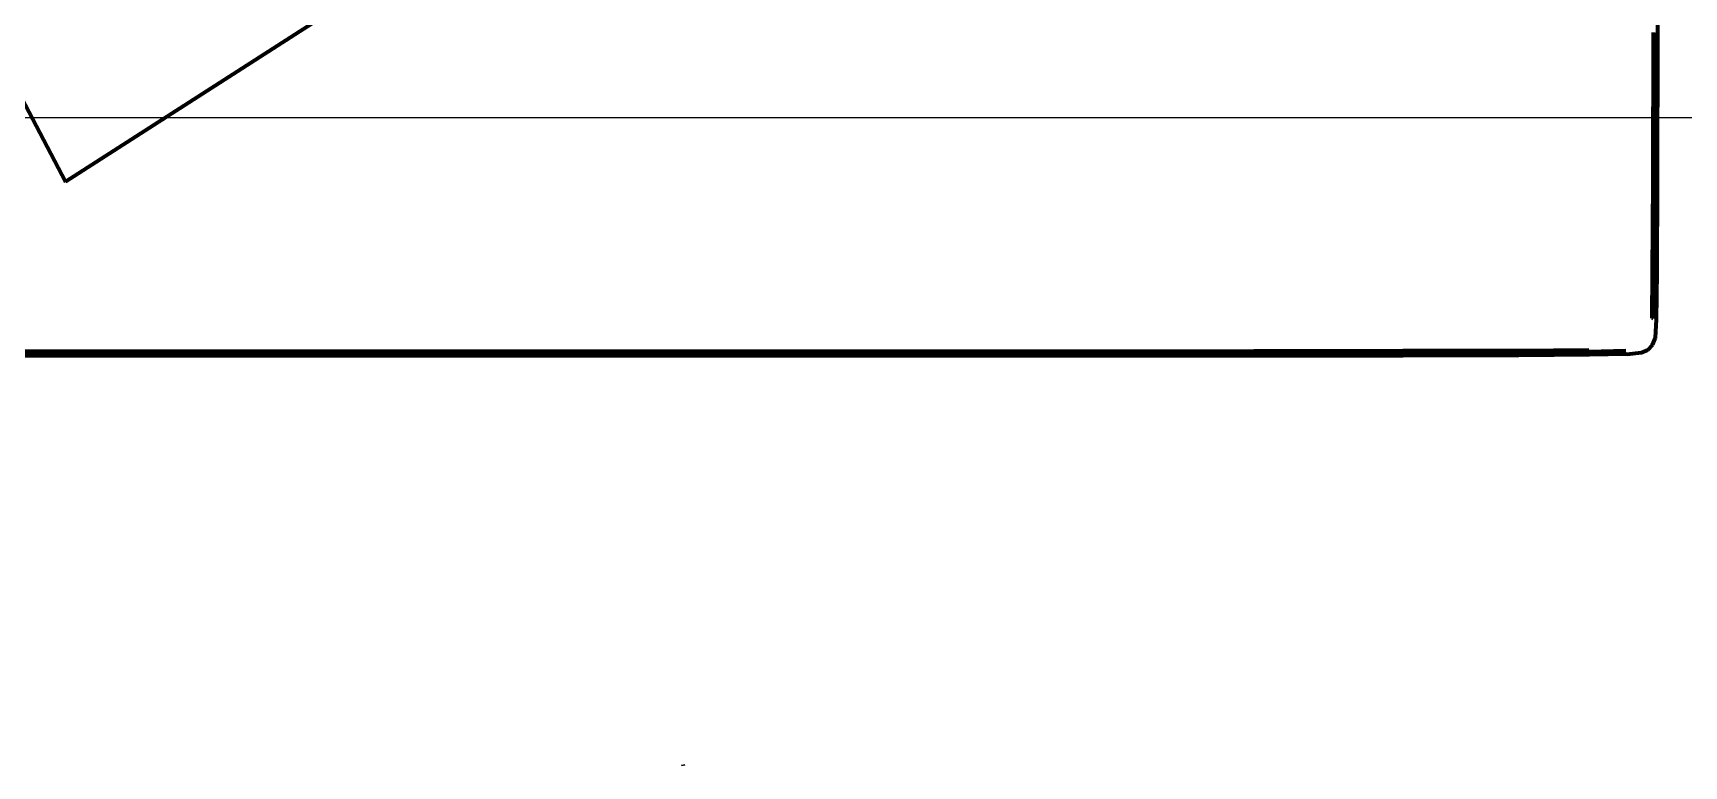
# Model space of a CAD drawing. Header units: millimetres. Extents: x 4307 to 31003, y 2809 to 20009.
# Drawn here: x 15437.6 to 15641.6, y 8439.9 to 8530.5 of the extents above; entities that cross this region are included whole.
import ezdxf

# ---------------------------------------------------------------- set-up
doc = ezdxf.new("R2010")
doc.units = ezdxf.units.MM
doc.layers.add('ProfileEdges', color=7, linetype='Continuous')

msp = doc.modelspace()

# ---------------------------------------------------------------- linework, layer by layer
msp.add_lwpolyline([(13395.19, 9764.66), (15918.46, 9764.66), (15918.46, 8520), (13395.19, 8520)], close=True)
at = {"layer": 'ProfileEdges', "lineweight": 211}
for p, q in [((15638.35, 8530.46), (15638.36, 8780.32)), ((15383.6, 8622.7), (15441.59, 8512.11)), ((15506.99, 8554.06), (15441.59, 8512.11)), ((15637.76, 8512.24), (15637.79, 8530.54)), ((15637.92, 8530.52), (15637.89, 8512.21)), ((15638.31, 8512.14), (15638.35, 8530.46)), ((15637.63, 8495.27), (15637.76, 8512.24)), ((15637.76, 8512.24), (15637.75, 8509.63)), ((15637.89, 8512.21), (15637.84, 8501.04)), ((15638.25, 8500.93), (15638.31, 8512.14)), ((15637.71, 8501.07), (15637.75, 8509.63)), ((15637.75, 8509.63), (15637.75, 8501.06)), ((15637.63, 8495.27), (15637.71, 8501.07)), ((15637.75, 8501.06), (15637.84, 8501.04)), ((15637.75, 8501.06), (15637.76, 8495.22)), ((15637.84, 8501.04), (15637.76, 8495.22)), ((15638.16, 8495.08), (15638.25, 8500.93)), ((15637.76, 8495.22), (15637.63, 8495.27)), ((15638.04, 8492.82), (15638.16, 8495.08)), ((15637.09, 8491.34), (15637.66, 8491.98)), ((15637.66, 8491.98), (15638.04, 8492.82)), ((15606.88, 8490.59), (15121.7, 8490.58)), ((15588.44, 8490.8), (15140.14, 8490.8)), ((15140.17, 8491.18), (15588.41, 8491.18)), ((15606.83, 8491.05), (15567.26, 8491.03)), ((15567.26, 8491.03), (15588.44, 8490.91)), ((15606.81, 8491.2), (15588.41, 8491.18)), ((15588.41, 8491.18), (15606.83, 8491.05)), ((15588.44, 8490.91), (15606.83, 8491.05)), ((15588.44, 8490.8), (15588.44, 8490.91)), ((15621.07, 8491.23), (15606.81, 8491.2)), ((15606.83, 8491.05), (15621.09, 8491.09)), ((15621.15, 8490.64), (15606.88, 8490.59)), ((15629.79, 8491.29), (15621.07, 8491.23)), ((15621.09, 8491.09), (15629.81, 8491.15)), ((15629.9, 8490.71), (15621.15, 8490.64)), ((15629.81, 8491.15), (15634.38, 8491.24)), ((15634.51, 8490.79), (15629.9, 8490.71)), ((15634.51, 8490.79), (15636.3, 8491.01)), ((15636.3, 8491.01), (15637.09, 8491.34)), ((15517.88, 8440.11), (15517.91, 8439.92))]:
    msp.add_line(p, q, dxfattribs=at)

doc.saveas('drawing.dxf')
